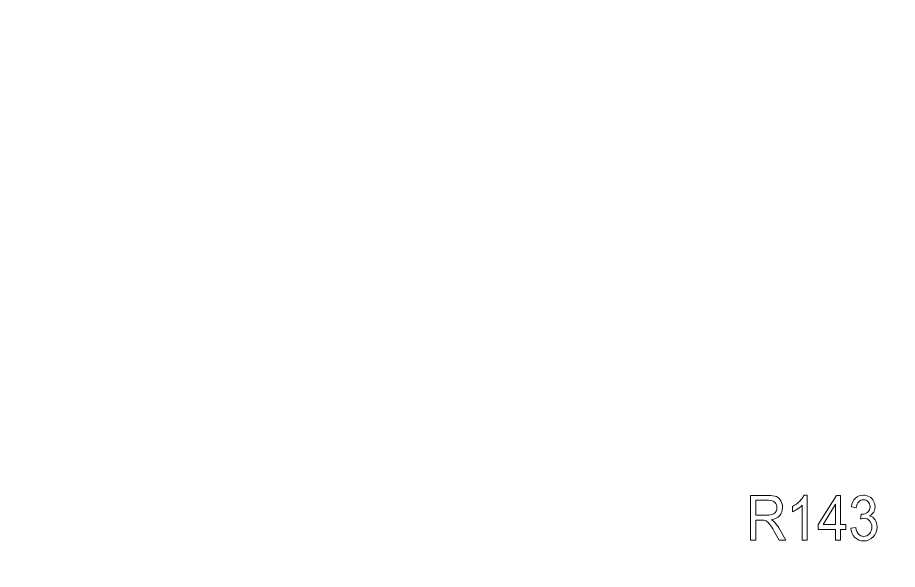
# Model space of a CAD drawing. Header units: millimetres. Extents: x -90 to 99, y -65 to 67.
# Drawn here: x -25.7 to -15.7, y -44.48 to -38.21 of the extents above; entities that cross this region are included whole.
import ezdxf

# ---------------------------------------------------------------- set-up
doc = ezdxf.new("R2010")
doc.units = ezdxf.units.MM
doc.header["$MEASUREMENT"] = 0
doc.layers.add('BG_OUTLINE', color=7, linetype='Continuous')
doc.layers.add('RD_SILKSCREEN_TOP', color=7, linetype='Continuous')

msp = doc.modelspace()

# ---------------------------------------------------------------- linework, layer by layer
at = {"layer": 'BG_OUTLINE', "color": 3, "lineweight": 9}
msp.add_open_spline([(-71.7269, -61.8795), (-71.7269, -61.8795), (-71.7343, 42.2681), (-71.7343, 42.2681), (-71.7343, 42.2681), (-71.7348, 43.0066), (-71.4419, 43.715), (-70.92, 44.2375), (-70.92, 44.2375), (-70.3982, 44.76), (-69.6866, 45.0538), (-68.9482, 45.0543), (-68.9482, 45.0543), (-68.9482, 45.0543), (75.2046, 45.0543), (75.2046, 45.0543), (75.2046, 45.0543), (76.8319, 45.0552), (78.1763, 43.7805), (78.2661, 42.1556), (78.2661, 42.1556), (78.2661, 42.1556), (78.2661, 31.2814), (78.2661, 31.2814), (78.2661, 31.2814), (78.2661, 31.2814), (72.2646, 31.2814), (72.2646, 31.2814), (72.2646, 31.2814), (72.2646, 31.2814), (72.2646, 26.9814), (72.2646, 26.9814), (72.2646, 26.9814), (72.2646, 26.9814), (78.2661, 26.9814), (78.2661, 26.9814), (78.2661, 26.9814), (78.2661, 26.9814), (78.2661, 18.6553), (78.2661, 18.6553), (78.2661, 18.6553), (78.2661, 18.6553), (72.2496, 18.6553), (72.2496, 18.6553), (72.2496, 18.6553), (72.2496, 18.6553), (72.2496, 14.3553), (72.2496, 14.3553), (72.2496, 14.3553), (72.2496, 14.3553), (78.2661, 14.3553), (78.2661, 14.3553), (78.2661, 14.3553), (78.2661, 14.3553), (78.2661, 9.255), (78.2661, 9.255), (78.2661, 9.255), (78.2661, 9.255), (72.2648, 9.255), (72.2648, 9.255), (72.2648, 9.255), (72.2648, 9.255), (72.2648, 4.955), (72.2648, 4.955), (72.2648, 4.955), (72.2648, 4.955), (78.2661, 4.955), (78.2661, 4.955), (78.2661, 4.955), (78.2661, 4.955), (78.2661, -3.3762), (78.2661, -3.3762), (78.2661, -3.3762), (78.2661, -3.3762), (72.2445, -3.3762), (72.2445, -3.3762), (72.2445, -3.3762), (72.2445, -3.3762), (72.2445, -7.6762), (72.2445, -7.6762), (72.2445, -7.6762), (72.2445, -7.6762), (78.2661, -7.6762), (78.2661, -7.6762), (78.2661, -7.6762), (78.2661, -7.6762), (78.2661, -12.7615), (78.2661, -12.7615), (78.2661, -12.7615), (78.2661, -12.7615), (72.2651, -12.7615), (72.2651, -12.7615), (72.2651, -12.7615), (72.2651, -12.7615), (72.2651, -17.0615), (72.2651, -17.0615), (72.2651, -17.0615), (72.2651, -17.0615), (78.2661, -17.0615), (78.2661, -17.0615), (78.2661, -17.0615), (78.2661, -17.0615), (78.2661, -25.4097), (78.2661, -25.4097), (78.2661, -25.4097), (78.2661, -25.4097), (72.2656, -25.4097), (72.2656, -25.4097), (72.2656, -25.4097), (72.2656, -25.4097), (72.2656, -29.7097), (72.2656, -29.7097), (72.2656, -29.7097), (72.2656, -29.7097), (78.2661, -29.7097), (78.2661, -29.7097), (78.2661, -29.7097), (78.2661, -29.7097), (78.2661, -34.793), (78.2661, -34.793), (78.2661, -34.793), (78.2661, -34.793), (72.2679, -34.793), (72.2679, -34.793), (72.2679, -34.793), (72.2679, -34.793), (72.2679, -39.0929), (72.2679, -39.0929), (72.2679, -39.0929), (72.2679, -39.0929), (78.2661, -39.0929), (78.2661, -39.0929), (78.2661, -39.0929), (78.2661, -39.0929), (78.2661, -47.4269), (78.2661, -47.4269), (78.2661, -47.4269), (78.2661, -47.4269), (72.2679, -47.4269), (72.2679, -47.4269), (72.2679, -47.4269), (72.2679, -47.4269), (72.2679, -51.7269), (72.2679, -51.7269), (72.2679, -51.7269), (72.2679, -51.7269), (78.2661, -51.7269), (78.2661, -51.7269), (78.2661, -51.7269), (78.2661, -51.7269), (78.2661, -51.8138), (78.2661, -51.8138), (78.2661, -51.8138), (78.2661, -51.8138), (78.2656, -61.8468), (78.2656, -61.8468), (78.2656, -61.8468), (78.2661, -62.6669), (77.9407, -63.4536), (77.3612, -64.0339), (77.3612, -64.0339), (76.7817, -64.6142), (75.9915, -64.9405), (75.1713, -64.941), (75.1713, -64.941), (75.1713, -64.941), (-68.6609, -64.9456), (-68.6609, -64.9456), (-68.6609, -64.9456), (-69.4735, -64.9461), (-70.2531, -64.6237), (-70.8281, -64.0495), (-70.8281, -64.0495), (-71.4031, -63.4752), (-71.7264, -62.6922), (-71.7269, -61.8795)], degree=3, knots=[0, 0, 0, 0, 0.0227273, 0.0227273, 0.0227273, 0.0227273, 0.0454545, 0.0454545, 0.0454545, 0.0454545, 0.0681818, 0.0681818, 0.0681818, 0.0681818, 0.0909091, 0.0909091, 0.0909091, 0.0909091, 0.1136364, 0.1136364, 0.1136364, 0.1136364, 0.1363636, 0.1363636, 0.1363636, 0.1363636, 0.1590909, 0.1590909, 0.1590909, 0.1590909, 0.1818182, 0.1818182, 0.1818182, 0.1818182, 0.2045455, 0.2045455, 0.2045455, 0.2045455, 0.2272727, 0.2272727, 0.2272727, 0.2272727, 0.25, 0.25, 0.25, 0.25, 0.2727273, 0.2727273, 0.2727273, 0.2727273, 0.2954545, 0.2954545, 0.2954545, 0.2954545, 0.3181818, 0.3181818, 0.3181818, 0.3181818, 0.3409091, 0.3409091, 0.3409091, 0.3409091, 0.3636364, 0.3636364, 0.3636364, 0.3636364, 0.3863636, 0.3863636, 0.3863636, 0.3863636, 0.4090909, 0.4090909, 0.4090909, 0.4090909, 0.4318182, 0.4318182, 0.4318182, 0.4318182, 0.4545455, 0.4545455, 0.4545455, 0.4545455, 0.4772727, 0.4772727, 0.4772727, 0.4772727, 0.5, 0.5, 0.5, 0.5, 0.5227273, 0.5227273, 0.5227273, 0.5227273, 0.5454545, 0.5454545, 0.5454545, 0.5454545, 0.5681818, 0.5681818, 0.5681818, 0.5681818, 0.5909091, 0.5909091, 0.5909091, 0.5909091, 0.6136364, 0.6136364, 0.6136364, 0.6136364, 0.6363636, 0.6363636, 0.6363636, 0.6363636, 0.6590909, 0.6590909, 0.6590909, 0.6590909, 0.6818182, 0.6818182, 0.6818182, 0.6818182, 0.7045455, 0.7045455, 0.7045455, 0.7045455, 0.7272727, 0.7272727, 0.7272727, 0.7272727, 0.75, 0.75, 0.75, 0.75, 0.7727273, 0.7727273, 0.7727273, 0.7727273, 0.7954545, 0.7954545, 0.7954545, 0.7954545, 0.8181818, 0.8181818, 0.8181818, 0.8181818, 0.8409091, 0.8409091, 0.8409091, 0.8409091, 0.8636364, 0.8636364, 0.8636364, 0.8636364, 0.8863636, 0.8863636, 0.8863636, 0.8863636, 0.9090909, 0.9090909, 0.9090909, 0.9090909, 0.9318182, 0.9318182, 0.9318182, 0.9318182, 0.9545455, 0.9545455, 0.9545455, 0.9545455, 0.9772727, 0.9772727, 0.9772727, 0.9772727, 1, 1, 1, 1], dxfattribs=at)
at = {"layer": 'RD_SILKSCREEN_TOP', "color": 8, "lineweight": 9}
for points, knots in [([(-17.3664, -44.1516), (-17.3664, -44.1516), (-17.3664, -43.6425), (-17.3664, -43.6425), (-17.3664, -43.6425), (-17.3664, -43.6425), (-17.1649, -43.6425), (-17.1649, -43.6425), (-17.1649, -43.6425), (-17.1243, -43.6425), (-17.0935, -43.6471), (-17.0725, -43.6562), (-17.0725, -43.6562), (-17.0514, -43.6654), (-17.0346, -43.6815), (-17.0218, -43.7046), (-17.0218, -43.7046), (-17.0092, -43.7278), (-17.003, -43.7534), (-17.003, -43.7814), (-17.003, -43.7814), (-17.003, -43.8176), (-17.0134, -43.8479), (-17.0343, -43.8727), (-17.0343, -43.8727), (-17.0552, -43.8975), (-17.0875, -43.9132), (-17.1311, -43.92), (-17.1311, -43.92), (-17.1151, -43.9285), (-17.103, -43.9369), (-17.0948, -43.9454), (-17.0948, -43.9454), (-17.0772, -43.9634), (-17.0606, -43.986), (-17.0448, -44.013), (-17.0448, -44.013), (-17.0448, -44.013), (-16.9658, -44.1516), (-16.9658, -44.1516), (-16.9658, -44.1516), (-16.9658, -44.1516), (-17.0415, -44.1516), (-17.0415, -44.1516), (-17.0415, -44.1516), (-17.0415, -44.1516), (-17.1016, -44.0456), (-17.1016, -44.0456), (-17.1016, -44.0456), (-17.1192, -44.0152), (-17.1336, -43.9917), (-17.1451, -43.9756), (-17.1451, -43.9756), (-17.1564, -43.9593), (-17.1666, -43.948), (-17.1755, -43.9416), (-17.1755, -43.9416), (-17.1845, -43.935), (-17.1936, -43.9305), (-17.2029, -43.9279), (-17.2029, -43.9279), (-17.2098, -43.9264), (-17.2209, -43.9256), (-17.2365, -43.9256), (-17.2365, -43.9256), (-17.2365, -43.9256), (-17.3062, -43.9256), (-17.3062, -43.9256), (-17.3062, -43.9256), (-17.3062, -43.9256), (-17.3062, -44.1516), (-17.3062, -44.1516), (-17.3062, -44.1516), (-17.3062, -44.1516), (-17.3664, -44.1516), (-17.3664, -44.1516)], [0, 0, 0, 0, 0.0526316, 0.0526316, 0.0526316, 0.0526316, 0.1052632, 0.1052632, 0.1052632, 0.1052632, 0.1578947, 0.1578947, 0.1578947, 0.1578947, 0.2105263, 0.2105263, 0.2105263, 0.2105263, 0.2631579, 0.2631579, 0.2631579, 0.2631579, 0.3157895, 0.3157895, 0.3157895, 0.3157895, 0.3684211, 0.3684211, 0.3684211, 0.3684211, 0.4210526, 0.4210526, 0.4210526, 0.4210526, 0.4736842, 0.4736842, 0.4736842, 0.4736842, 0.5263158, 0.5263158, 0.5263158, 0.5263158, 0.5789474, 0.5789474, 0.5789474, 0.5789474, 0.6315789, 0.6315789, 0.6315789, 0.6315789, 0.6842105, 0.6842105, 0.6842105, 0.6842105, 0.7368421, 0.7368421, 0.7368421, 0.7368421, 0.7894737, 0.7894737, 0.7894737, 0.7894737, 0.8421053, 0.8421053, 0.8421053, 0.8421053, 0.8947368, 0.8947368, 0.8947368, 0.8947368, 0.9473684, 0.9473684, 0.9473684, 0.9473684, 1, 1, 1, 1]), ([(-17.3062, -43.8672), (-17.3062, -43.8672), (-17.1769, -43.8672), (-17.1769, -43.8672), (-17.1769, -43.8672), (-17.1495, -43.8672), (-17.1279, -43.864), (-17.1125, -43.8576), (-17.1125, -43.8576), (-17.0969, -43.8512), (-17.0851, -43.841), (-17.0771, -43.8271), (-17.0771, -43.8271), (-17.0691, -43.8131), (-17.0651, -43.7979), (-17.0651, -43.7814), (-17.0651, -43.7814), (-17.0651, -43.7574), (-17.0727, -43.7376), (-17.0884, -43.722), (-17.0884, -43.722), (-17.104, -43.7065), (-17.1286, -43.6988), (-17.1624, -43.6988), (-17.1624, -43.6988), (-17.1624, -43.6988), (-17.3062, -43.6988), (-17.3062, -43.6988), (-17.3062, -43.6988), (-17.3062, -43.6988), (-17.3062, -43.8672), (-17.3062, -43.8672)], [0, 0, 0, 0, 0.125, 0.125, 0.125, 0.125, 0.25, 0.25, 0.25, 0.25, 0.375, 0.375, 0.375, 0.375, 0.5, 0.5, 0.5, 0.5, 0.625, 0.625, 0.625, 0.625, 0.75, 0.75, 0.75, 0.75, 0.875, 0.875, 0.875, 0.875, 1, 1, 1, 1]), ([(-16.7212, -44.1516), (-16.7212, -44.1516), (-16.7769, -44.1516), (-16.7769, -44.1516), (-16.7769, -44.1516), (-16.7769, -44.1516), (-16.7769, -43.7533), (-16.7769, -43.7533), (-16.7769, -43.7533), (-16.7904, -43.7677), (-16.808, -43.782), (-16.8298, -43.7964), (-16.8298, -43.7964), (-16.8516, -43.8107), (-16.8713, -43.8215), (-16.8886, -43.8286), (-16.8886, -43.8286), (-16.8886, -43.8286), (-16.8886, -43.7683), (-16.8886, -43.7683), (-16.8886, -43.7683), (-16.8573, -43.7518), (-16.83, -43.7319), (-16.8067, -43.7085), (-16.8067, -43.7085), (-16.7834, -43.6851), (-16.7668, -43.6624), (-16.7571, -43.6404), (-16.7571, -43.6404), (-16.7571, -43.6404), (-16.7212, -43.6404), (-16.7212, -43.6404), (-16.7212, -43.6404), (-16.7212, -43.6404), (-16.7212, -44.1516), (-16.7212, -44.1516)], [0, 0, 0, 0, 0.1111111, 0.1111111, 0.1111111, 0.1111111, 0.2222222, 0.2222222, 0.2222222, 0.2222222, 0.3333333, 0.3333333, 0.3333333, 0.3333333, 0.4444444, 0.4444444, 0.4444444, 0.4444444, 0.5555556, 0.5555556, 0.5555556, 0.5555556, 0.6666667, 0.6666667, 0.6666667, 0.6666667, 0.7777778, 0.7777778, 0.7777778, 0.7777778, 0.8888889, 0.8888889, 0.8888889, 0.8888889, 1, 1, 1, 1]), ([(-16.3994, -44.1516), (-16.3994, -44.1516), (-16.3994, -44.0297), (-16.3994, -44.0297), (-16.3994, -44.0297), (-16.3994, -44.0297), (-16.5966, -44.0297), (-16.5966, -44.0297), (-16.5966, -44.0297), (-16.5966, -44.0297), (-16.5966, -43.9724), (-16.5966, -43.9724), (-16.5966, -43.9724), (-16.5966, -43.9724), (-16.3892, -43.6425), (-16.3892, -43.6425), (-16.3892, -43.6425), (-16.3892, -43.6425), (-16.3435, -43.6425), (-16.3435, -43.6425), (-16.3435, -43.6425), (-16.3435, -43.6425), (-16.3435, -43.9724), (-16.3435, -43.9724), (-16.3435, -43.9724), (-16.3435, -43.9724), (-16.2821, -43.9724), (-16.2821, -43.9724), (-16.2821, -43.9724), (-16.2821, -43.9724), (-16.2821, -44.0297), (-16.2821, -44.0297), (-16.2821, -44.0297), (-16.2821, -44.0297), (-16.3435, -44.0297), (-16.3435, -44.0297), (-16.3435, -44.0297), (-16.3435, -44.0297), (-16.3435, -44.1516), (-16.3435, -44.1516), (-16.3435, -44.1516), (-16.3435, -44.1516), (-16.3994, -44.1516), (-16.3994, -44.1516)], [0, 0, 0, 0, 0.0909091, 0.0909091, 0.0909091, 0.0909091, 0.1818182, 0.1818182, 0.1818182, 0.1818182, 0.2727273, 0.2727273, 0.2727273, 0.2727273, 0.3636364, 0.3636364, 0.3636364, 0.3636364, 0.4545455, 0.4545455, 0.4545455, 0.4545455, 0.5454545, 0.5454545, 0.5454545, 0.5454545, 0.6363636, 0.6363636, 0.6363636, 0.6363636, 0.7272727, 0.7272727, 0.7272727, 0.7272727, 0.8181818, 0.8181818, 0.8181818, 0.8181818, 0.9090909, 0.9090909, 0.9090909, 0.9090909, 1, 1, 1, 1]), ([(-16.2248, -44.0172), (-16.2248, -44.0172), (-16.1691, -44.0089), (-16.1691, -44.0089), (-16.1691, -44.0089), (-16.1626, -44.0443), (-16.1517, -44.0698), (-16.1363, -44.0855), (-16.1363, -44.0855), (-16.1209, -44.1011), (-16.1021, -44.1089), (-16.0801, -44.1089), (-16.0801, -44.1089), (-16.0538, -44.1089), (-16.0316, -44.0987), (-16.0135, -44.0783), (-16.0135, -44.0783), (-15.9955, -44.058), (-15.9864, -44.0327), (-15.9864, -44.0026), (-15.9864, -44.0026), (-15.9864, -43.9739), (-15.9947, -43.9502), (-16.0115, -43.9316), (-16.0115, -43.9316), (-16.0283, -43.913), (-16.0495, -43.9036), (-16.0754, -43.9036), (-16.0754, -43.9036), (-16.086, -43.9036), (-16.0991, -43.906), (-16.1148, -43.9106), (-16.1148, -43.9106), (-16.1148, -43.9106), (-16.1086, -43.8557), (-16.1086, -43.8557), (-16.1086, -43.8557), (-16.1048, -43.8562), (-16.1019, -43.8565), (-16.0995, -43.8565), (-16.0995, -43.8565), (-16.0758, -43.8565), (-16.0544, -43.8495), (-16.0354, -43.8356), (-16.0354, -43.8356), (-16.0163, -43.8217), (-16.0069, -43.8003), (-16.0069, -43.7713), (-16.0069, -43.7713), (-16.0069, -43.7485), (-16.0138, -43.7294), (-16.0277, -43.7144), (-16.0277, -43.7144), (-16.0415, -43.6994), (-16.0594, -43.6918), (-16.0813, -43.6918), (-16.0813, -43.6918), (-16.103, -43.6918), (-16.1211, -43.6995), (-16.1355, -43.7147), (-16.1355, -43.7147), (-16.15, -43.73), (-16.1594, -43.753), (-16.1635, -43.7836), (-16.1635, -43.7836), (-16.1635, -43.7836), (-16.2192, -43.7724), (-16.2192, -43.7724), (-16.2192, -43.7724), (-16.2125, -43.7305), (-16.1969, -43.698), (-16.1728, -43.675), (-16.1728, -43.675), (-16.1486, -43.652), (-16.1185, -43.6404), (-16.0825, -43.6404), (-16.0825, -43.6404), (-16.0578, -43.6404), (-16.0349, -43.6464), (-16.014, -43.6583), (-16.014, -43.6583), (-15.9932, -43.6702), (-15.9772, -43.6865), (-15.9661, -43.7071), (-15.9661, -43.7071), (-15.9551, -43.7277), (-15.9494, -43.7495), (-15.9494, -43.7728), (-15.9494, -43.7728), (-15.9494, -43.7947), (-15.9547, -43.8147), (-15.9653, -43.8329), (-15.9653, -43.8329), (-15.9759, -43.8509), (-15.9915, -43.8652), (-16.0121, -43.8759), (-16.0121, -43.8759), (-15.9853, -43.8828), (-15.9644, -43.8972), (-15.9494, -43.9192), (-15.9494, -43.9192), (-15.9346, -43.941), (-15.9272, -43.9683), (-15.9272, -44.0012), (-15.9272, -44.0012), (-15.9272, -44.0456), (-15.9416, -44.0833), (-15.9706, -44.1143), (-15.9706, -44.1143), (-15.9995, -44.1452), (-16.0361, -44.1606), (-16.0803, -44.1606), (-16.0803, -44.1606), (-16.1203, -44.1606), (-16.1534, -44.1473), (-16.1797, -44.1207), (-16.1797, -44.1207), (-16.2061, -44.0941), (-16.2211, -44.0596), (-16.2248, -44.0172)], [0, 0, 0, 0, 0.0333333, 0.0333333, 0.0333333, 0.0333333, 0.0666667, 0.0666667, 0.0666667, 0.0666667, 0.1, 0.1, 0.1, 0.1, 0.1333333, 0.1333333, 0.1333333, 0.1333333, 0.1666667, 0.1666667, 0.1666667, 0.1666667, 0.2, 0.2, 0.2, 0.2, 0.2333333, 0.2333333, 0.2333333, 0.2333333, 0.2666667, 0.2666667, 0.2666667, 0.2666667, 0.3, 0.3, 0.3, 0.3, 0.3333333, 0.3333333, 0.3333333, 0.3333333, 0.3666667, 0.3666667, 0.3666667, 0.3666667, 0.4, 0.4, 0.4, 0.4, 0.4333333, 0.4333333, 0.4333333, 0.4333333, 0.4666667, 0.4666667, 0.4666667, 0.4666667, 0.5, 0.5, 0.5, 0.5, 0.5333333, 0.5333333, 0.5333333, 0.5333333, 0.5666667, 0.5666667, 0.5666667, 0.5666667, 0.6, 0.6, 0.6, 0.6, 0.6333333, 0.6333333, 0.6333333, 0.6333333, 0.6666667, 0.6666667, 0.6666667, 0.6666667, 0.7, 0.7, 0.7, 0.7, 0.7333333, 0.7333333, 0.7333333, 0.7333333, 0.7666667, 0.7666667, 0.7666667, 0.7666667, 0.8, 0.8, 0.8, 0.8, 0.8333333, 0.8333333, 0.8333333, 0.8333333, 0.8666667, 0.8666667, 0.8666667, 0.8666667, 0.9, 0.9, 0.9, 0.9, 0.9333333, 0.9333333, 0.9333333, 0.9333333, 0.9666667, 0.9666667, 0.9666667, 0.9666667, 1, 1, 1, 1]), ([(-16.3994, -43.9724), (-16.3994, -43.9724), (-16.3994, -43.7429), (-16.3994, -43.7429), (-16.3994, -43.7429), (-16.3994, -43.7429), (-16.5417, -43.9724), (-16.5417, -43.9724), (-16.5417, -43.9724), (-16.5417, -43.9724), (-16.3994, -43.9724), (-16.3994, -43.9724)], [0, 0, 0, 0, 0.3333333, 0.3333333, 0.3333333, 0.3333333, 0.6666667, 0.6666667, 0.6666667, 0.6666667, 1, 1, 1, 1])]:
    msp.add_open_spline(points, degree=3, knots=knots, dxfattribs=at)

doc.saveas('drawing.dxf')
